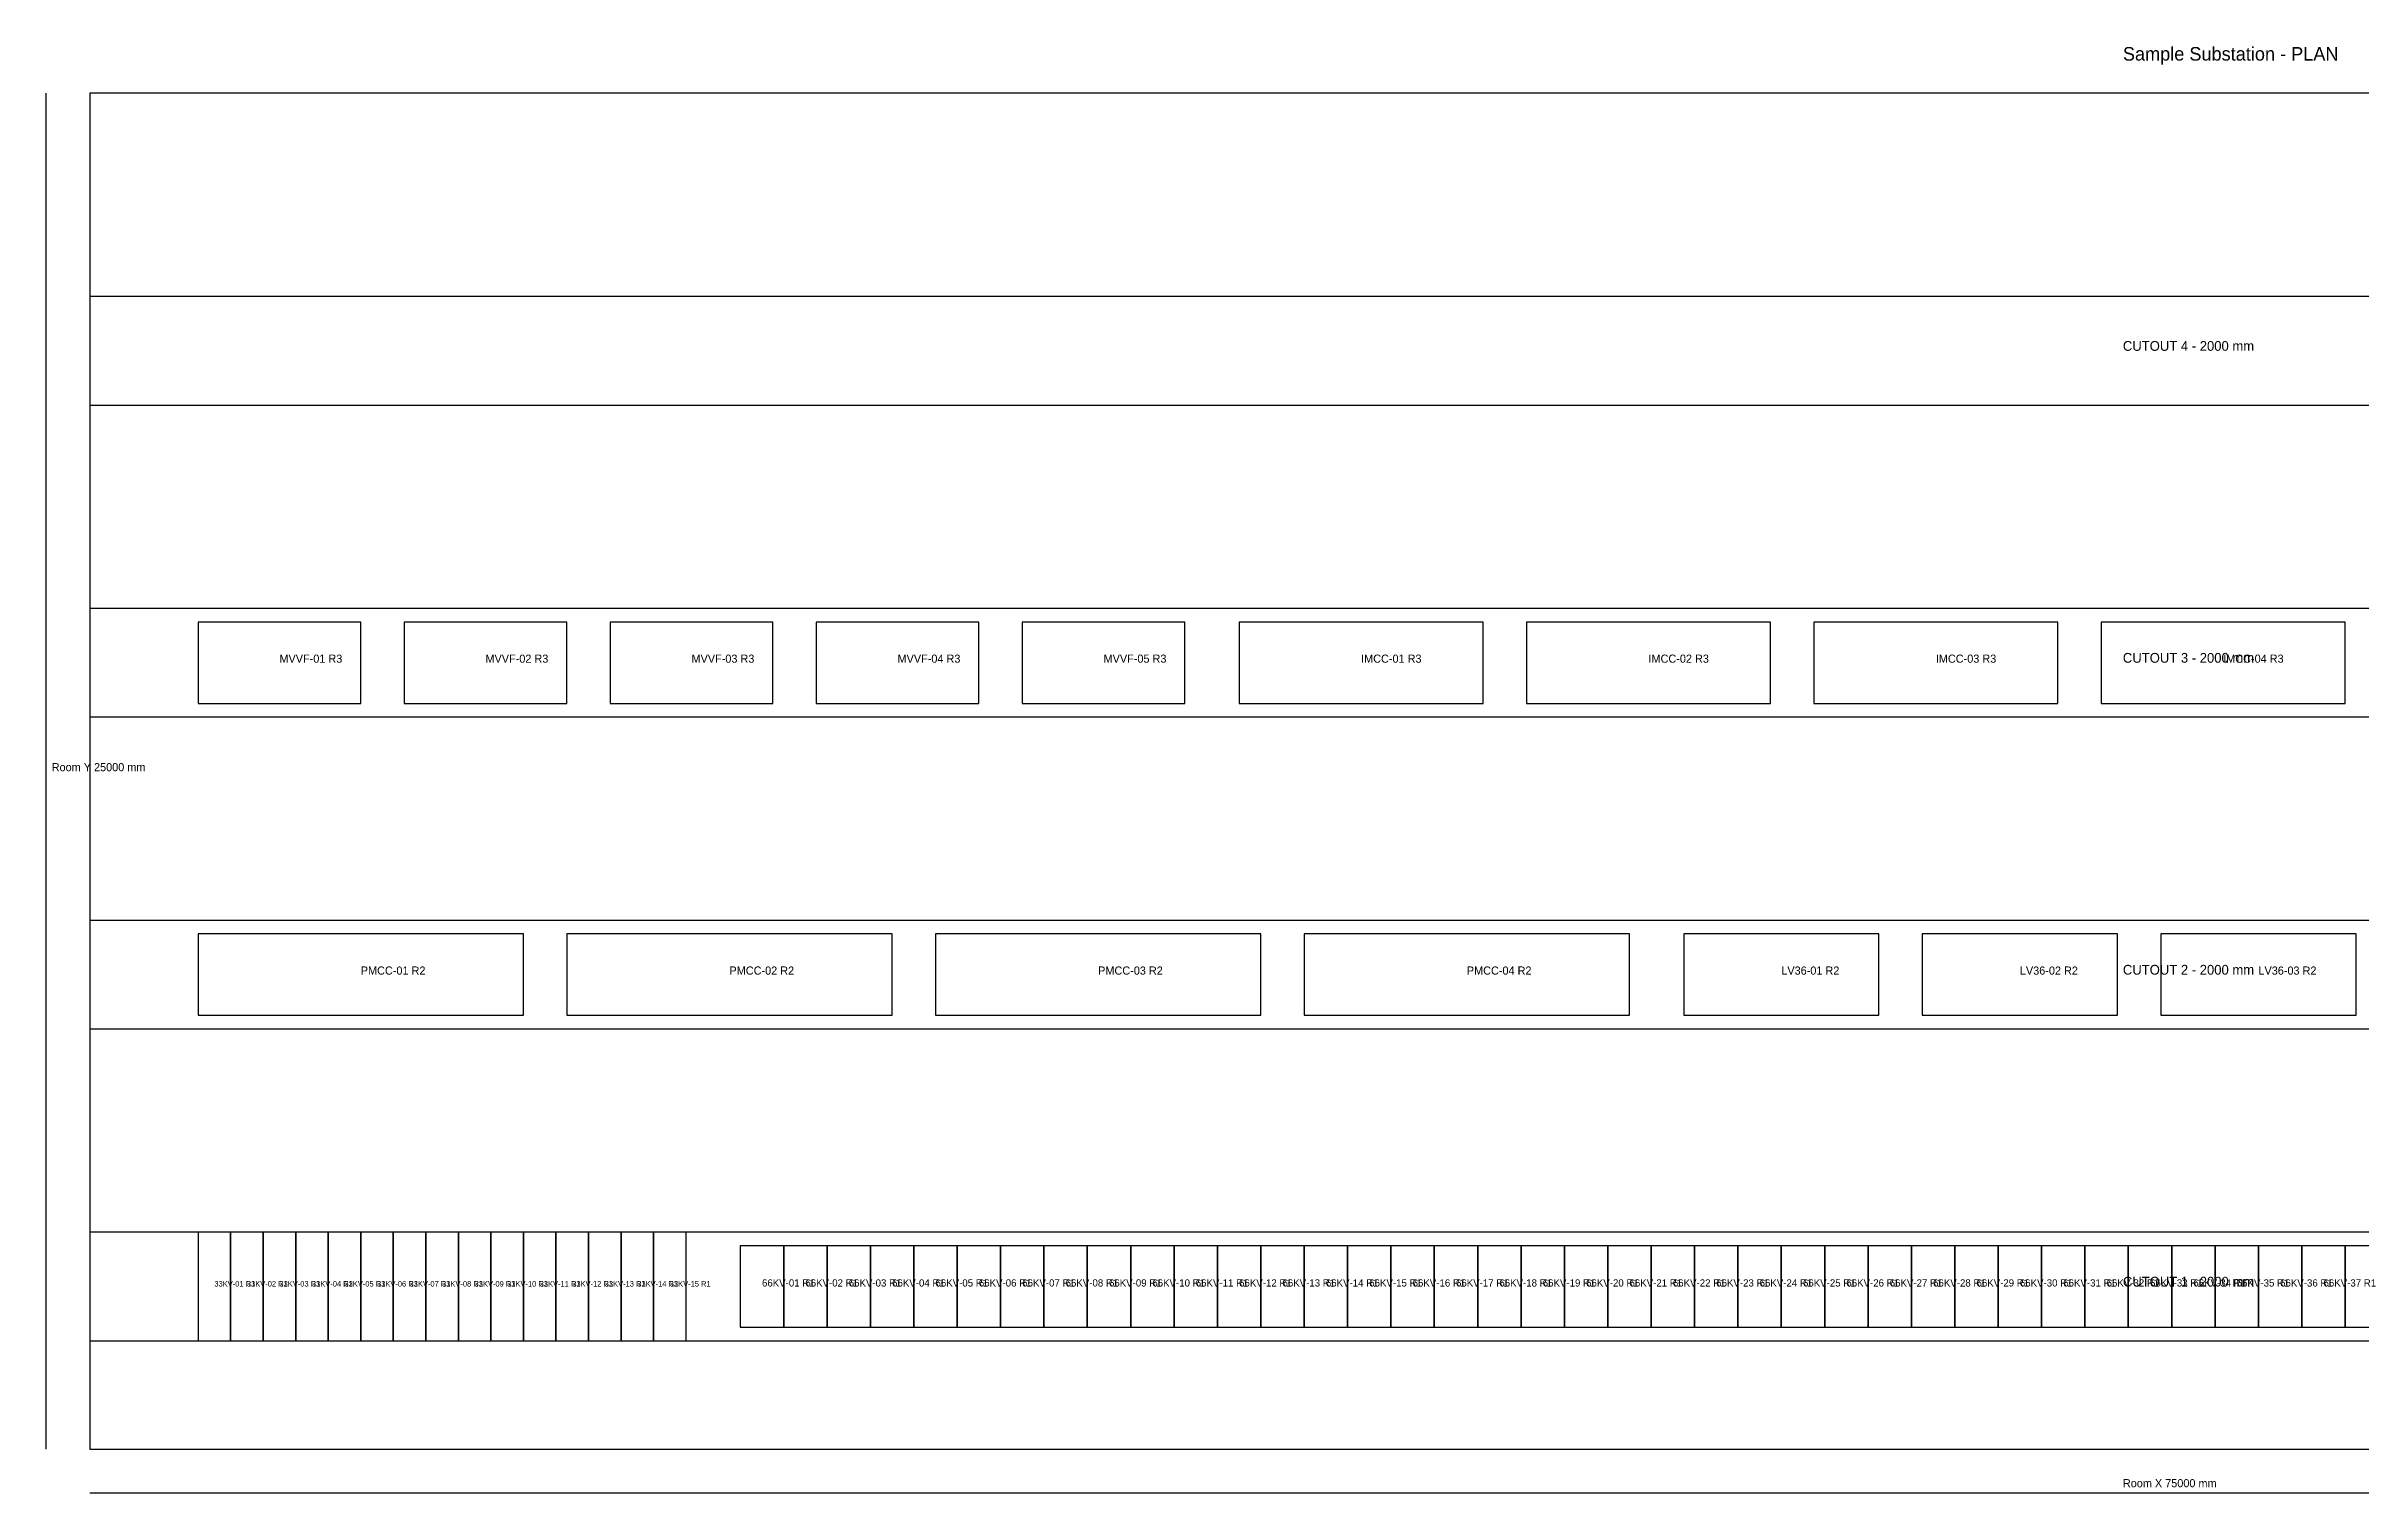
# Model space of a CAD drawing. Extents: x -800 to 78261, y -800 to 25863.
# Drawn here: x -800 to 41905, y -800 to 25863 of the extents above; entities that cross this region are included whole.
import ezdxf

# ---------------------------------------------------------------- set-up
doc = ezdxf.new("R2010")
doc.units = 0
for name, color, linetype in [('CAT_33KV', 6, 'CONTINUOUS'), ('CAT_66KV', 5, 'CONTINUOUS'), ('CAT_IMCC', 200, 'CONTINUOUS'), ('CAT_LV36', 3, 'CONTINUOUS'), ('CAT_MV', 30, 'CONTINUOUS'), ('CAT_PMCC', 210, 'CONTINUOUS'), ('CUTOUT', 30, 'CONTINUOUS'), ('DIMENSION', 7, 'CONTINUOUS'), ('TEXT', 7, 'CONTINUOUS'), ('WALL', 7, 'CONTINUOUS')]:
    doc.layers.add(name, color=color, linetype=linetype)

msp = doc.modelspace()

# ---------------------------------------------------------------- linework, layer by layer
at = {"layer": 'CAT_33KV'}
for p, q in [((2600, 4000), (2000, 4000)), ((2000, 4000), (2000, 2000)), ((2600, 2000), (2600, 4000)), ((3200, 4000), (2600, 4000)), ((2600, 4000), (2600, 2000)), ((3200, 2000), (3200, 4000)), ((3800, 4000), (3200, 4000)), ((3200, 4000), (3200, 2000)), ((3800, 2000), (3800, 4000)), ((4400, 4000), (3800, 4000)), ((3800, 4000), (3800, 2000)), ((4400, 2000), (4400, 4000)), ((5000, 4000), (4400, 4000)), ((4400, 4000), (4400, 2000)), ((5000, 2000), (5000, 4000)), ((5600, 4000), (5000, 4000)), ((5000, 4000), (5000, 2000)), ((5600, 2000), (5600, 4000)), ((6200, 4000), (5600, 4000)), ((5600, 4000), (5600, 2000)), ((6200, 2000), (6200, 4000)), ((6800, 4000), (6200, 4000)), ((6200, 4000), (6200, 2000)), ((6800, 2000), (6800, 4000)), ((7400, 4000), (6800, 4000)), ((6800, 4000), (6800, 2000)), ((7400, 2000), (7400, 4000)), ((8000, 4000), (7400, 4000)), ((7400, 4000), (7400, 2000)), ((8000, 2000), (8000, 4000)), ((8600, 4000), (8000, 4000)), ((8000, 4000), (8000, 2000)), ((8600, 2000), (8600, 4000)), ((9200, 4000), (8600, 4000)), ((8600, 4000), (8600, 2000)), ((9200, 2000), (9200, 4000)), ((9800, 4000), (9200, 4000)), ((9200, 4000), (9200, 2000)), ((9800, 2000), (9800, 4000)), ((10400, 4000), (9800, 4000)), ((9800, 4000), (9800, 2000)), ((10400, 2000), (10400, 4000)), ((11000, 4000), (10400, 4000)), ((10400, 4000), (10400, 2000)), ((11000, 2000), (11000, 4000)), ((2000, 2000), (2600, 2000)), ((2600, 2000), (3200, 2000)), ((3200, 2000), (3800, 2000)), ((3800, 2000), (4400, 2000)), ((4400, 2000), (5000, 2000)), ((5000, 2000), (5600, 2000)), ((5600, 2000), (6200, 2000)), ((6200, 2000), (6800, 2000)), ((6800, 2000), (7400, 2000)), ((7400, 2000), (8000, 2000)), ((8000, 2000), (8600, 2000)), ((8600, 2000), (9200, 2000)), ((9200, 2000), (9800, 2000)), ((9800, 2000), (10400, 2000)), ((10400, 2000), (11000, 2000))]:
    msp.add_line(p, q, dxfattribs=at)
at = {"layer": 'CAT_66KV'}
for p, q in [((12800, 3750), (12000, 3750)), ((12000, 3750), (12000, 2250)), ((12800, 2250), (12800, 3750)), ((13600, 3750), (12800, 3750)), ((12800, 3750), (12800, 2250)), ((13600, 2250), (13600, 3750)), ((14400, 3750), (13600, 3750)), ((13600, 3750), (13600, 2250)), ((14400, 2250), (14400, 3750)), ((15200, 3750), (14400, 3750)), ((14400, 3750), (14400, 2250)), ((15200, 2250), (15200, 3750)), ((16000, 3750), (15200, 3750)), ((15200, 3750), (15200, 2250)), ((16000, 2250), (16000, 3750)), ((16800, 3750), (16000, 3750)), ((16000, 3750), (16000, 2250)), ((16800, 2250), (16800, 3750)), ((17600, 3750), (16800, 3750)), ((16800, 3750), (16800, 2250)), ((17600, 2250), (17600, 3750)), ((18400, 3750), (17600, 3750)), ((17600, 3750), (17600, 2250)), ((18400, 2250), (18400, 3750)), ((19200, 3750), (18400, 3750)), ((18400, 3750), (18400, 2250)), ((19200, 2250), (19200, 3750)), ((20000, 3750), (19200, 3750)), ((19200, 3750), (19200, 2250)), ((20000, 2250), (20000, 3750)), ((20800, 3750), (20000, 3750)), ((20000, 3750), (20000, 2250)), ((20800, 2250), (20800, 3750)), ((21600, 3750), (20800, 3750)), ((20800, 3750), (20800, 2250)), ((21600, 2250), (21600, 3750)), ((22400, 3750), (21600, 3750)), ((21600, 3750), (21600, 2250)), ((22400, 2250), (22400, 3750)), ((23200, 3750), (22400, 3750)), ((22400, 3750), (22400, 2250)), ((23200, 2250), (23200, 3750)), ((24000, 3750), (23200, 3750)), ((23200, 3750), (23200, 2250)), ((24000, 2250), (24000, 3750)), ((24800, 3750), (24000, 3750)), ((24000, 3750), (24000, 2250)), ((24800, 2250), (24800, 3750)), ((25600, 3750), (24800, 3750)), ((24800, 3750), (24800, 2250)), ((25600, 2250), (25600, 3750)), ((26400, 3750), (25600, 3750)), ((25600, 3750), (25600, 2250)), ((26400, 2250), (26400, 3750)), ((27200, 3750), (26400, 3750)), ((26400, 3750), (26400, 2250)), ((27200, 2250), (27200, 3750)), ((28000, 3750), (27200, 3750)), ((27200, 3750), (27200, 2250)), ((28000, 2250), (28000, 3750)), ((28800, 3750), (28000, 3750)), ((28000, 3750), (28000, 2250)), ((28800, 2250), (28800, 3750)), ((29600, 3750), (28800, 3750)), ((28800, 3750), (28800, 2250)), ((29600, 2250), (29600, 3750)), ((30400, 3750), (29600, 3750)), ((29600, 3750), (29600, 2250)), ((30400, 2250), (30400, 3750)), ((31200, 3750), (30400, 3750)), ((30400, 3750), (30400, 2250)), ((31200, 2250), (31200, 3750)), ((32000, 3750), (31200, 3750)), ((31200, 3750), (31200, 2250)), ((32000, 2250), (32000, 3750)), ((32800, 3750), (32000, 3750)), ((32000, 3750), (32000, 2250)), ((32800, 2250), (32800, 3750)), ((33600, 3750), (32800, 3750)), ((32800, 3750), (32800, 2250)), ((33600, 2250), (33600, 3750)), ((34400, 3750), (33600, 3750)), ((33600, 3750), (33600, 2250)), ((34400, 2250), (34400, 3750)), ((35200, 3750), (34400, 3750)), ((34400, 3750), (34400, 2250)), ((35200, 2250), (35200, 3750)), ((36000, 3750), (35200, 3750)), ((35200, 3750), (35200, 2250)), ((36000, 2250), (36000, 3750)), ((36800, 3750), (36000, 3750)), ((36000, 3750), (36000, 2250)), ((36800, 2250), (36800, 3750)), ((37600, 3750), (36800, 3750)), ((36800, 3750), (36800, 2250)), ((37600, 2250), (37600, 3750)), ((38400, 3750), (37600, 3750)), ((37600, 3750), (37600, 2250)), ((38400, 2250), (38400, 3750)), ((39200, 3750), (38400, 3750)), ((38400, 3750), (38400, 2250)), ((39200, 2250), (39200, 3750)), ((40000, 3750), (39200, 3750)), ((39200, 3750), (39200, 2250)), ((40000, 2250), (40000, 3750)), ((40800, 3750), (40000, 3750)), ((40000, 3750), (40000, 2250)), ((40800, 2250), (40800, 3750)), ((41600, 3750), (40800, 3750)), ((40800, 3750), (40800, 2250)), ((41600, 2250), (41600, 3750)), ((42400, 3750), (41600, 3750)), ((41600, 3750), (41600, 2250)), ((12000, 2250), (12800, 2250)), ((12800, 2250), (13600, 2250)), ((13600, 2250), (14400, 2250)), ((14400, 2250), (15200, 2250)), ((15200, 2250), (16000, 2250)), ((16000, 2250), (16800, 2250)), ((16800, 2250), (17600, 2250)), ((17600, 2250), (18400, 2250)), ((18400, 2250), (19200, 2250)), ((19200, 2250), (20000, 2250)), ((20000, 2250), (20800, 2250)), ((20800, 2250), (21600, 2250)), ((21600, 2250), (22400, 2250)), ((22400, 2250), (23200, 2250)), ((23200, 2250), (24000, 2250)), ((24000, 2250), (24800, 2250)), ((24800, 2250), (25600, 2250)), ((25600, 2250), (26400, 2250)), ((26400, 2250), (27200, 2250)), ((27200, 2250), (28000, 2250)), ((28000, 2250), (28800, 2250)), ((28800, 2250), (29600, 2250)), ((29600, 2250), (30400, 2250)), ((30400, 2250), (31200, 2250)), ((31200, 2250), (32000, 2250)), ((32000, 2250), (32800, 2250)), ((32800, 2250), (33600, 2250)), ((33600, 2250), (34400, 2250)), ((34400, 2250), (35200, 2250)), ((35200, 2250), (36000, 2250)), ((36000, 2250), (36800, 2250)), ((36800, 2250), (37600, 2250)), ((37600, 2250), (38400, 2250)), ((38400, 2250), (39200, 2250)), ((39200, 2250), (40000, 2250)), ((40000, 2250), (40800, 2250)), ((40800, 2250), (41600, 2250)), ((41600, 2250), (42400, 2250))]:
    msp.add_line(p, q, dxfattribs=at)
at = {"layer": 'CAT_IMCC'}
for p, q in [((25700, 15250), (21200, 15250)), ((21200, 15250), (21200, 13750)), ((25700, 13750), (25700, 15250)), ((31000, 15250), (26500, 15250)), ((26500, 15250), (26500, 13750)), ((31000, 13750), (31000, 15250)), ((36300, 15250), (31800, 15250)), ((31800, 15250), (31800, 13750)), ((36300, 13750), (36300, 15250)), ((41600, 15250), (37100, 15250)), ((37100, 15250), (37100, 13750)), ((41600, 13750), (41600, 15250)), ((21200, 13750), (25700, 13750)), ((26500, 13750), (31000, 13750)), ((31800, 13750), (36300, 13750)), ((37100, 13750), (41600, 13750))]:
    msp.add_line(p, q, dxfattribs=at)
at = {"layer": 'CAT_LV36'}
for p, q in [((33000, 9500), (29400, 9500)), ((29400, 9500), (29400, 8000)), ((33000, 8000), (33000, 9500)), ((37400, 9500), (33800, 9500)), ((33800, 9500), (33800, 8000)), ((37400, 8000), (37400, 9500)), ((41800, 9500), (38200, 9500)), ((38200, 9500), (38200, 8000)), ((41800, 8000), (41800, 9500)), ((29400, 8000), (33000, 8000)), ((33800, 8000), (37400, 8000)), ((38200, 8000), (41800, 8000))]:
    msp.add_line(p, q, dxfattribs=at)
at = {"layer": 'CAT_MV'}
for p, q in [((5000, 15250), (2000, 15250)), ((2000, 15250), (2000, 13750)), ((5000, 13750), (5000, 15250)), ((8800, 15250), (5800, 15250)), ((5800, 15250), (5800, 13750)), ((8800, 13750), (8800, 15250)), ((12600, 15250), (9600, 15250)), ((9600, 15250), (9600, 13750)), ((12600, 13750), (12600, 15250)), ((16400, 15250), (13400, 15250)), ((13400, 15250), (13400, 13750)), ((16400, 13750), (16400, 15250)), ((20200, 15250), (17200, 15250)), ((17200, 15250), (17200, 13750)), ((20200, 13750), (20200, 15250)), ((2000, 13750), (5000, 13750)), ((5800, 13750), (8800, 13750)), ((9600, 13750), (12600, 13750)), ((13400, 13750), (16400, 13750)), ((17200, 13750), (20200, 13750))]:
    msp.add_line(p, q, dxfattribs=at)
at = {"layer": 'CAT_PMCC'}
for p, q in [((8000, 9500), (2000, 9500)), ((2000, 9500), (2000, 8000)), ((8000, 8000), (8000, 9500)), ((14800, 9500), (8800, 9500)), ((8800, 9500), (8800, 8000)), ((14800, 8000), (14800, 9500)), ((21600, 9500), (15600, 9500)), ((15600, 9500), (15600, 8000)), ((21600, 8000), (21600, 9500)), ((28400, 9500), (22400, 9500)), ((22400, 9500), (22400, 8000)), ((28400, 8000), (28400, 9500)), ((2000, 8000), (8000, 8000)), ((8800, 8000), (14800, 8000)), ((15600, 8000), (21600, 8000)), ((22400, 8000), (28400, 8000))]:
    msp.add_line(p, q, dxfattribs=at)
at = {"layer": 'CUTOUT'}
for p, q in [((75000, 21250), (0, 21250)), ((0, 21250), (0, 19250)), ((0, 19250), (75000, 19250)), ((75000, 15500), (0, 15500)), ((0, 15500), (0, 13500)), ((0, 13500), (75000, 13500)), ((75000, 9750), (0, 9750)), ((0, 9750), (0, 7750)), ((0, 7750), (75000, 7750)), ((75000, 4000), (0, 4000)), ((0, 4000), (0, 2000)), ((0, 2000), (75000, 2000))]:
    msp.add_line(p, q, dxfattribs=at)
at = {"layer": 'DIMENSION'}
for p, q in [((-800, 0), (-800, 25000)), ((0, -800), (75000, -800))]:
    msp.add_line(p, q, dxfattribs=at)
at = {"layer": 'WALL'}
for p, q in [((75000, 25000), (0, 25000)), ((0, 25000), (0, 0)), ((0, 0), (75000, 0))]:
    msp.add_line(p, q, dxfattribs=at)

# ---------------------------------------------------------------- texts
at = {"layer": 'CAT_33KV'}
for s, p in [('33KV-01 R1', (2300, 3000)), ('33KV-02 R1', (2900, 3000)), ('33KV-03 R1', (3500, 3000)), ('33KV-04 R1', (4100, 3000)), ('33KV-05 R1', (4700, 3000)), ('33KV-06 R1', (5300, 3000)), ('33KV-07 R1', (5900, 3000)), ('33KV-08 R1', (6500, 3000)), ('33KV-09 R1', (7100, 3000)), ('33KV-10 R1', (7700, 3000)), ('33KV-11 R1', (8300, 3000)), ('33KV-12 R1', (8900, 3000)), ('33KV-13 R1', (9500, 3000)), ('33KV-14 R1', (10100, 3000)), ('33KV-15 R1', (10700, 3000))]:
    msp.add_text(s, height=100, dxfattribs=at).set_placement(p)
at = {"layer": 'CAT_66KV'}
for s, p in [('66KV-01 R1', (12400, 3000)), ('66KV-02 R1', (13200, 3000)), ('66KV-03 R1', (14000, 3000)), ('66KV-04 R1', (14800, 3000)), ('66KV-05 R1', (15600, 3000)), ('66KV-06 R1', (16400, 3000)), ('66KV-07 R1', (17200, 3000)), ('66KV-08 R1', (18000, 3000)), ('66KV-09 R1', (18800, 3000)), ('66KV-10 R1', (19600, 3000)), ('66KV-11 R1', (20400, 3000)), ('66KV-12 R1', (21200, 3000)), ('66KV-13 R1', (22000, 3000)), ('66KV-14 R1', (22800, 3000)), ('66KV-15 R1', (23600, 3000)), ('66KV-16 R1', (24400, 3000)), ('66KV-17 R1', (25200, 3000)), ('66KV-18 R1', (26000, 3000)), ('66KV-19 R1', (26800, 3000)), ('66KV-20 R1', (27600, 3000)), ('66KV-21 R1', (28400, 3000)), ('66KV-22 R1', (29200, 3000)), ('66KV-23 R1', (30000, 3000)), ('66KV-24 R1', (30800, 3000)), ('66KV-25 R1', (31600, 3000)), ('66KV-26 R1', (32400, 3000)), ('66KV-27 R1', (33200, 3000)), ('66KV-28 R1', (34000, 3000)), ('66KV-29 R1', (34800, 3000)), ('66KV-30 R1', (35600, 3000)), ('66KV-31 R1', (36400, 3000)), ('66KV-32 R1', (37200, 3000)), ('66KV-33 R1', (38000, 3000)), ('66KV-34 R1', (38800, 3000)), ('66KV-35 R1', (39600, 3000)), ('66KV-36 R1', (40400, 3000)), ('66KV-37 R1', (41200, 3000))]:
    msp.add_text(s, height=133.3, dxfattribs=at).set_placement(p)
at = {"layer": 'CAT_IMCC'}
for s, p in [('IMCC-01 R3', (23450, 14500)), ('IMCC-02 R3', (28750, 14500)), ('IMCC-03 R3', (34050, 14500)), ('IMCC-04 R3', (39350, 14500))]:
    msp.add_text(s, height=150, dxfattribs=at).set_placement(p)
at = {"layer": 'CAT_LV36'}
for s, p in [('LV36-01 R2', (31200, 8750)), ('LV36-02 R2', (35600, 8750)), ('LV36-03 R2', (40000, 8750))]:
    msp.add_text(s, height=150, dxfattribs=at).set_placement(p)
at = {"layer": 'CAT_MV'}
for s, p in [('MVVF-01 R3', (3500, 14500)), ('MVVF-02 R3', (7300, 14500)), ('MVVF-03 R3', (11100, 14500)), ('MVVF-04 R3', (14900, 14500)), ('MVVF-05 R3', (18700, 14500))]:
    msp.add_text(s, height=150, dxfattribs=at).set_placement(p)
at = {"layer": 'CAT_PMCC'}
for s, p in [('PMCC-01 R2', (5000, 8750)), ('PMCC-02 R2', (11800, 8750)), ('PMCC-03 R2', (18600, 8750)), ('PMCC-04 R2', (25400, 8750))]:
    msp.add_text(s, height=150, dxfattribs=at).set_placement(p)
at = {"layer": 'CUTOUT'}
for s, p in [('CUTOUT 4 - 2000 mm', (37500, 20250)), ('CUTOUT 3 - 2000 mm', (37500, 14500)), ('CUTOUT 2 - 2000 mm', (37500, 8750)), ('CUTOUT 1 - 2000 mm', (37500, 3000))]:
    msp.add_text(s, height=180, dxfattribs=at).set_placement(p)
at = {"layer": 'DIMENSION'}
for s, p in [('Room Y 25000 mm', (-700, 12500)), ('Room X 75000 mm', (37500, -700))]:
    msp.add_text(s, height=150, dxfattribs=at).set_placement(p)
at = {"layer": 'TEXT'}
msp.add_text('Sample Substation - PLAN', height=250, dxfattribs=at).set_placement((37500, 25600))

doc.saveas('drawing.dxf')
